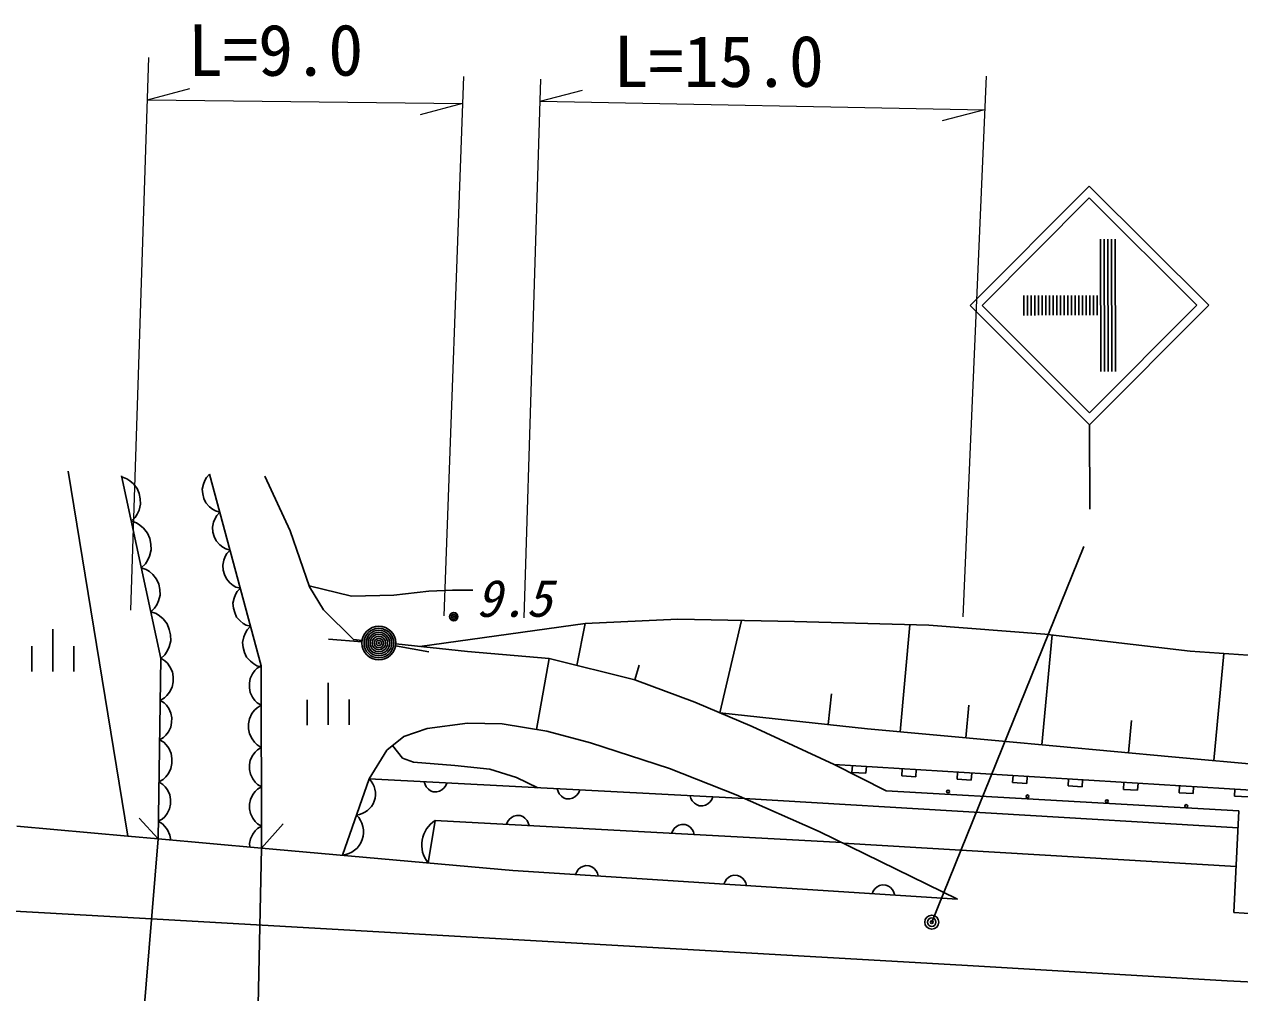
# Model space of a CAD drawing. Units: millimetres, scale not verified. Extents: x 40000 to 680000, y 20000 to 380000.
# Drawn here: x 335394 to 378601, y 306129 to 340547 of the extents above; entities that cross this region are included whole.
import ezdxf
from ezdxf.enums import TextEntityAlignment as Align

# ---------------------------------------------------------------- set-up
doc = ezdxf.new("R2010")
doc.units = ezdxf.units.MM
doc.header["$LTSCALE"] = 1000
for name, color, linetype, lineweight in [('M-BGD', 7, 'Continuous', 25), ('M-STR-HTXT', 7, 'Continuous', 13), ('M-STR-STR1', 1, 'Continuous', 25), ('M-STR-STRC', 7, 'Continuous', 25)]:
    doc.layers.add(name, color=color, linetype=linetype, lineweight=lineweight)
doc.styles.add('ＭＳ ゴシック', font='')
doc.styles.get('ＭＳ ゴシック').set_extended_font_data('MS Gothic')

msp = doc.modelspace()

# ---------------------------------------------------------------- linework, layer by layer
at = {"layer": 'M-BGD'}
for p, q in [((336958, 324661), (339077, 311692)), ((340247, 318005), (338852, 324495)), ((341983, 324558), (341870, 324441)), ((343816, 317747), (341983, 324558)), ((343943, 324485), (344851, 322541)), ((339037, 324397), (338860, 324458)), ((339151, 324324), (339037, 324397)), ((339272, 324219), (339151, 324324)), ((339406, 324051), (339272, 324219)), ((339478, 323870), (339406, 324051)), ((341759, 324208), (341721, 324024)), ((341811, 324338), (341759, 324208)), ((341870, 324441), (341811, 324338)), ((339518, 323683), (339478, 323870)), ((339527, 323488), (339518, 323683)), ((341721, 324024), (341738, 323854)), ((341738, 323854), (341782, 323692)), ((341782, 323692), (341852, 323537)), ((339406, 323135), (339473, 323280)), ((339473, 323280), (339527, 323488)), ((341852, 323537), (341977, 323397)), ((341977, 323397), (342087, 323310)), ((342087, 323310), (342190, 323251)), ((342190, 323251), (342347, 323206)), ((342347, 323206), (342234, 323089)), ((339196, 322893), (339333, 323021)), ((339384, 322829), (339196, 322893)), ((339333, 323021), (339406, 323135)), ((339505, 322751), (339384, 322829)), ((342122, 322856), (342085, 322672)), ((342175, 322986), (342122, 322856)), ((342234, 323089), (342175, 322986)), ((339634, 322640), (339505, 322751)), ((339776, 322462), (339634, 322640)), ((339852, 322269), (339776, 322462)), ((342085, 322672), (342102, 322502)), ((342102, 322502), (342145, 322340)), ((342145, 322340), (342216, 322185)), ((344851, 322541), (345533, 320552)), ((339895, 322070), (339852, 322269)), ((339905, 321863), (339895, 322070)), ((342216, 322185), (342341, 322045)), ((342341, 322045), (342451, 321958)), ((342451, 321958), (342554, 321899)), ((342554, 321899), (342711, 321854)), ((339698, 321367), (339777, 321488)), ((339777, 321488), (339848, 321642)), ((339848, 321642), (339905, 321863)), ((342486, 321504), (342449, 321320)), ((342538, 321634), (342486, 321504)), ((342598, 321737), (342538, 321634)), ((342711, 321854), (342598, 321737)), ((339554, 321231), (339698, 321367)), ((339730, 321171), (339554, 321231)), ((339844, 321097), (339730, 321171)), ((339965, 320992), (339844, 321097)), ((342449, 321320), (342465, 321150)), ((342465, 321150), (342509, 320988)), ((340099, 320825), (339965, 320992)), ((340171, 320644), (340099, 320825)), ((340211, 320456), (340171, 320644)), ((342509, 320988), (342580, 320833)), ((342580, 320833), (342704, 320693)), ((342704, 320693), (342815, 320606)), ((342815, 320606), (342918, 320547)), ((340167, 320054), (340220, 320262)), ((340220, 320262), (340211, 320456)), ((342902, 320282), (342850, 320152)), ((342961, 320385), (342902, 320282)), ((342918, 320547), (343075, 320502)), ((343075, 320502), (342961, 320385)), ((345519, 320591), (347022, 320226)), ((345533, 320552), (346031, 319739)), ((347022, 320226), (348527, 320257)), ((348527, 320257), (349772, 320403)), ((349772, 320403), (350611, 320434)), ((350611, 320434), (351335, 320435)), ((339890, 319667), (340026, 319794)), ((340026, 319794), (340100, 319909)), ((340100, 319909), (340167, 320054)), ((342850, 320152), (342812, 319968)), ((342812, 319968), (342829, 319798)), ((342829, 319798), (342873, 319636)), ((346031, 319739), (347094, 318679)), ((340077, 319603), (339890, 319667)), ((340198, 319525), (340077, 319603)), ((340327, 319413), (340198, 319525)), ((340469, 319235), (340327, 319413)), ((342873, 319636), (342943, 319481)), ((342943, 319481), (343068, 319341)), ((343068, 319341), (343178, 319254)), ((355332, 319254), (358632, 319404)), ((358632, 319404), (362771, 319323)), ((360119, 316078), (360895, 319360)), ((362771, 319323), (367551, 319191)), ((336407, 319047), (336410, 317547)), ((340545, 319043), (340469, 319235)), ((340588, 318843), (340545, 319043)), ((343178, 319254), (343281, 319195)), ((343253, 318914), (343198, 318775)), ((343317, 319024), (343253, 318914)), ((343281, 319195), (343438, 319150)), ((343438, 319150), (343317, 319024)), ((349453, 318432), (355332, 319254)), ((355032, 317761), (355332, 319254)), ((366532, 315404), (366880, 319209)), ((367551, 319191), (371677, 318871)), ((371677, 318871), (376842, 318273)), ((335658, 318446), (335660, 317546)), ((337158, 318448), (337160, 317548)), ((340541, 318416), (340598, 318637)), ((340598, 318637), (340588, 318843)), ((343198, 318775), (343157, 318578)), ((343157, 318578), (343175, 318396)), ((347401, 318601), (346204, 318691)), ((347406, 318647), (347094, 318679)), ((348590, 318452), (349772, 318246)), ((351154, 318254), (348598, 318522)), ((371572, 314941), (371933, 318842)), ((340150, 311596), (340247, 318005)), ((340247, 318005), (340391, 318140)), ((340396, 317927), (340247, 318019)), ((340391, 318140), (340470, 318262)), ((340470, 318262), (340541, 318416)), ((343175, 318396), (343222, 318222)), ((343222, 318222), (343298, 318056)), ((343298, 318056), (343431, 317906)), ((354049, 318005), (351154, 318254)), ((354049, 318005), (353602, 315488)), ((357099, 317247), (354049, 318005)), ((376842, 318273), (381257, 317954)), ((377687, 314377), (378033, 318187)), ((340484, 317835), (340396, 317927)), ((340572, 317714), (340484, 317835)), ((340660, 317533), (340572, 317714)), ((343431, 317906), (343549, 317813)), ((343592, 317579), (343508, 317467)), ((343549, 317813), (343660, 317750)), ((343676, 317663), (343592, 317579)), ((343660, 317750), (343828, 317702)), ((343816, 317747), (343676, 317663)), ((343826, 311270), (343816, 317747)), ((357099, 317247), (357247, 317765)), ((340651, 316993), (340684, 317172)), ((340687, 317352), (340660, 317533)), ((340684, 317172), (340687, 317352)), ((343424, 317299), (343397, 317131)), ((343508, 317467), (343424, 317299)), ((346194, 317144), (346196, 315644)), ((359226, 316457), (357099, 317247)), ((340467, 316696), (340559, 316814)), ((340559, 316814), (340651, 316993)), ((343397, 317131), (343397, 316963)), ((343397, 316963), (343425, 316795)), ((343425, 316795), (343509, 316627)), ((363967, 315662), (364084, 316747)), ((340224, 316519), (340376, 316607)), ((340363, 316433), (340224, 316519)), ((340446, 316348), (340363, 316433)), ((340376, 316607), (340467, 316696)), ((340528, 316235), (340446, 316348)), ((343509, 316627), (343594, 316515)), ((343594, 316515), (343678, 316431)), ((343818, 316347), (343668, 316257)), ((343678, 316431), (343818, 316347)), ((345445, 316542), (345446, 315642)), ((346945, 316545), (346946, 315645)), ((361265, 315592), (359226, 316457)), ((368867, 315190), (368973, 316351)), ((340609, 316065), (340528, 316235)), ((340635, 315897), (340609, 316065)), ((340632, 315729), (340635, 315897)), ((343399, 315867), (343369, 315687)), ((343488, 316047), (343399, 315867)), ((343578, 316167), (343488, 316047)), ((343668, 316257), (343578, 316167)), ((360119, 316078), (365365, 315510)), ((340515, 315395), (340602, 315561)), ((340602, 315561), (340632, 315729)), ((343369, 315687), (343369, 315507)), ((343369, 315507), (343399, 315327)), ((348881, 315236), (349715, 315515)), ((349715, 315515), (351150, 315703)), ((351150, 315703), (352378, 315682)), ((352378, 315682), (353976, 315429)), ((353976, 315429), (355528, 315015)), ((364188, 314234), (361265, 315592)), ((365365, 315510), (370034, 315083)), ((374648, 314656), (374755, 315805)), ((340203, 315119), (340344, 315201)), ((340352, 315027), (340203, 315119)), ((340344, 315201), (340430, 315284)), ((340440, 314936), (340352, 315027)), ((340430, 315284), (340515, 315395)), ((343399, 315327), (343490, 315147)), ((343490, 315147), (343580, 315027)), ((343580, 315027), (343670, 314937)), ((348280, 314749), (348881, 315236)), ((370034, 315083), (376186, 314514)), ((340528, 314814), (340440, 314936)), ((340616, 314633), (340528, 314814)), ((340643, 314453), (340616, 314633)), ((343513, 314567), (343429, 314399)), ((343596, 314679), (343513, 314567)), ((343680, 314763), (343596, 314679)), ((343670, 314937), (343820, 314847)), ((343820, 314847), (343680, 314763)), ((347651, 313725), (348280, 314749)), ((348486, 314916), (348841, 314461)), ((340608, 314093), (340640, 314273)), ((340640, 314273), (340643, 314453)), ((343429, 314399), (343401, 314231)), ((343401, 314231), (343401, 314063)), ((348841, 314461), (349235, 314323)), ((349235, 314323), (350695, 314209)), ((350695, 314209), (351945, 314072)), ((379665, 313290), (364188, 314234)), ((364188, 314234), (366036, 313304)), ((364831, 314207), (364815, 313957)), ((365315, 313927), (365330, 314176)), ((376186, 314514), (382188, 313968)), ((340180, 313620), (340332, 313707)), ((340332, 313707), (340423, 313796)), ((340423, 313796), (340515, 313915)), ((340515, 313915), (340608, 314093)), ((343401, 314063), (343430, 313895)), ((343430, 313895), (343514, 313727)), ((343514, 313727), (343598, 313615)), ((346703, 311014), (347651, 313725)), ((361003, 313028), (347651, 313725)), ((351945, 314072), (352895, 313773)), ((352895, 313773), (353654, 313412)), ((364815, 313957), (365315, 313927)), ((366602, 314086), (366587, 313837)), ((366587, 313837), (367086, 313806)), ((367086, 313806), (367101, 314056)), ((368573, 313966), (368558, 313717)), ((368558, 313717), (369057, 313686)), ((369057, 313686), (369073, 313936)), ((370545, 313846), (370530, 313597)), ((371029, 313566), (371044, 313816)), ((372516, 313726), (372501, 313476)), ((373000, 313446), (373015, 313696)), ((340319, 313533), (340180, 313620)), ((340402, 313448), (340319, 313533)), ((340484, 313335), (340402, 313448)), ((340565, 313166), (340484, 313335)), ((343599, 313279), (343515, 313167)), ((343598, 313615), (343682, 313531)), ((343682, 313363), (343599, 313279)), ((343682, 313531), (343822, 313447)), ((343822, 313447), (343682, 313363)), ((349615, 313623), (349642, 313525)), ((349642, 313525), (349686, 313443)), ((349686, 313443), (349761, 313359)), ((349761, 313359), (349839, 313307)), ((349839, 313307), (349933, 313270)), ((349933, 313270), (350061, 313263)), ((350061, 313263), (350158, 313290)), ((350158, 313290), (350241, 313334)), ((350241, 313334), (350325, 313409)), ((350325, 313409), (350377, 313487)), ((350377, 313487), (350414, 313581)), ((354342, 313376), (354369, 313278)), ((354369, 313278), (354412, 313196)), ((355104, 313240), (355141, 313334)), ((366036, 313304), (378574, 312593)), ((370530, 313597), (371029, 313566)), ((372501, 313476), (373000, 313446)), ((374487, 313606), (374472, 313356)), ((374472, 313356), (374971, 313326)), ((374971, 313326), (374987, 313575)), ((376459, 313486), (376444, 313236)), ((376943, 313206), (376958, 313455)), ((378430, 313365), (378415, 313116)), ((340558, 312662), (340588, 312829)), ((340591, 312997), (340565, 313166)), ((340588, 312829), (340591, 312997)), ((343431, 312999), (343403, 312831)), ((343403, 312831), (343404, 312663)), ((343515, 313167), (343431, 312999)), ((354412, 313196), (354488, 313112)), ((354488, 313112), (354565, 313060)), ((354565, 313060), (354660, 313023)), ((354660, 313023), (354787, 313016)), ((354787, 313016), (354885, 313043)), ((354885, 313043), (354967, 313087)), ((354967, 313087), (355051, 313163)), ((355051, 313163), (355104, 313240)), ((359068, 313129), (359095, 313032)), ((359095, 313032), (359139, 312949)), ((359139, 312949), (359215, 312865)), ((359215, 312865), (359292, 312813)), ((359612, 312796), (359694, 312840)), ((359694, 312840), (359778, 312916)), ((359778, 312916), (359830, 312993)), ((359830, 312993), (359867, 313087)), ((378544, 311983), (360987, 313036)), ((376444, 313236), (376943, 313206)), ((378415, 313116), (378914, 313086)), ((340300, 312302), (340386, 312384)), ((340386, 312384), (340471, 312495)), ((340471, 312495), (340558, 312662)), ((343404, 312663), (343432, 312495)), ((343432, 312495), (343516, 312327)), ((352796, 312404), (352714, 312360)), ((352894, 312430), (352796, 312404)), ((353021, 312423), (352894, 312430)), ((353116, 312386), (353021, 312423)), ((353193, 312334), (353116, 312386)), ((359292, 312813), (359386, 312776)), ((359386, 312776), (359514, 312769)), ((359514, 312769), (359612, 312796)), ((378574, 312593), (378398, 308974)), ((335131, 312042), (339077, 311692)), ((340159, 312220), (340300, 312302)), ((340308, 312127), (340159, 312220)), ((340396, 312036), (340308, 312127)), ((340485, 311915), (340396, 312036)), ((343516, 312327), (343600, 312215)), ((343600, 312215), (343684, 312131)), ((343685, 311963), (343601, 311879)), ((343684, 312131), (343824, 312047)), ((343824, 312047), (343685, 311963)), ((349752, 310743), (350006, 312251)), ((350006, 312251), (364455, 311463)), ((352577, 312207), (352540, 312113)), ((352629, 312284), (352577, 312207)), ((352714, 312360), (352629, 312284)), ((353268, 312250), (353193, 312334)), ((353312, 312167), (353268, 312250)), ((353339, 312069), (353312, 312167)), ((358496, 311964), (358444, 311887)), ((358581, 312040), (358496, 311964)), ((358663, 312083), (358581, 312040)), ((358761, 312110), (358663, 312083)), ((358889, 312103), (358761, 312110)), ((358983, 312066), (358889, 312103)), ((359060, 312014), (358983, 312066)), ((359135, 311930), (359060, 312014)), ((339077, 311692), (340150, 311596)), ((340572, 311733), (340485, 311915)), ((340599, 311553), (340572, 311733)), ((343433, 311599), (343405, 311431)), ((343517, 311767), (343433, 311599)), ((343601, 311879), (343517, 311767)), ((358444, 311887), (358407, 311793)), ((359179, 311847), (359135, 311930)), ((359206, 311749), (359179, 311847)), ((343405, 311431), (343406, 311307)), ((343826, 311270), (352758, 310476)), ((364488, 311447), (378478, 310612)), ((368573, 309451), (352758, 310476)), ((355033, 310425), (354995, 310331)), ((355086, 310502), (355033, 310425)), ((355171, 310576), (355086, 310502)), ((355254, 310619), (355171, 310576)), ((355352, 310645), (355254, 310619)), ((355480, 310637), (355352, 310645)), ((355573, 310598), (355480, 310637)), ((355650, 310545), (355573, 310598)), ((355725, 310460), (355650, 310545)), ((355767, 310377), (355725, 310460)), ((355793, 310280), (355767, 310377)), ((360443, 310235), (360358, 310160)), ((360526, 310277), (360443, 310235)), ((360623, 310303), (360526, 310277)), ((360751, 310295), (360623, 310303)), ((360845, 310257), (360751, 310295)), ((360922, 310204), (360845, 310257)), ((360305, 310083), (360266, 309990)), ((360358, 310160), (360305, 310083)), ((360996, 310119), (360922, 310204)), ((361039, 310036), (360996, 310119)), ((361065, 309938), (361039, 310036)), ((365629, 309818), (365576, 309742)), ((365714, 309893), (365629, 309818)), ((365797, 309936), (365714, 309893)), ((365895, 309961), (365797, 309936)), ((366023, 309953), (365895, 309961)), ((366117, 309915), (366023, 309953)), ((366193, 309862), (366117, 309915)), ((366268, 309777), (366193, 309862)), ((328575, 309401), (339914, 308752)), ((365576, 309742), (365538, 309648)), ((366311, 309694), (366268, 309777)), ((366336, 309596), (366311, 309694)), ((378398, 308974), (379491, 308911)), ((368926, 307095), (378156, 306555))]:
    msp.add_line(p, q, dxfattribs=at)
msp.add_lwpolyline([(355528, 315015), (358334, 314099), (360700, 313162), (363652, 311856), (368573, 309451)], dxfattribs=at)
for centre, radius in [((350661, 319493), 150), ((350661, 319493), 90), ((350661, 319493), 30), ((347999, 318556), 600), ((347999, 318556), 528), ((347999, 318556), 456), ((347999, 318556), 384), ((347999, 318556), 312), ((347999, 318556), 240), ((347999, 318556), 168), ((347999, 318556), 96), ((347999, 318556), 24), ((368232, 313279), 50), ((371056, 313106), 50), ((373879, 312934), 50), ((376702, 312762), 50), ((367654, 308636), 250), ((367654, 308636), 150), ((367654, 308636), 50)]:
    msp.add_circle(centre, radius, dxfattribs=at)
for centre, radius, start, end in [((347128, 313189), 750, 275.7304, 45.7156), ((346618, 311846), 836, 275.8267, 45.6193), ((350535, 311387), 1014, 121.4971, 219.4224)]:
    msp.add_arc(centre, radius, start, end, dxfattribs=at)
at = {"layer": 'M-STR-HTXT'}
for p, q in [((339178, 319719), (339826, 339368)), ((351008, 338697), (350304, 319524)), ((353162, 319456), (353754, 338592)), ((369585, 338707), (368755, 319482)), ((339776, 337861), (341281, 338264)), ((353730, 337811), (355237, 338202)), ((339776, 337861), (350973, 337729)), ((350973, 337729), (349468, 337327)), ((353730, 337811), (369534, 337511)), ((369534, 337511), (368026, 337119))]:
    msp.add_line(p, q, dxfattribs=at)
at = {"layer": 'M-STR-STR1'}
for p, q in [((339472, 312331), (340150, 311596)), ((343826, 311270), (344598, 312126)), ((340150, 311596), (339307, 301433)), ((340150, 311596), (343826, 311270)), ((343605, 301044), (343826, 311270))]:
    msp.add_line(p, q, dxfattribs=at)
at = {"layer": 'M-STR-STRC'}
for p, q in [((373253, 334799), (369017, 330550)), ((377502, 330563), (373253, 334799)), ((369441, 330550), (373253, 334375)), ((373253, 334375), (377078, 330562)), ((373656, 332907), (373663, 328207)), ((373786, 332907), (373793, 328207)), ((373916, 332907), (373923, 328207)), ((374046, 332907), (374053, 328207)), ((374176, 332908), (374183, 328208)), ((369017, 330550), (373266, 326314)), ((373265, 326738), (369441, 330550)), ((370929, 330903), (370930, 330203)), ((371059, 330903), (371060, 330203)), ((371189, 330903), (371190, 330203)), ((371319, 330903), (371320, 330203)), ((371449, 330904), (371450, 330204)), ((371579, 330904), (371580, 330204)), ((371709, 330904), (371710, 330204)), ((371839, 330904), (371840, 330204)), ((371969, 330904), (371970, 330204)), ((372099, 330905), (372100, 330205)), ((372229, 330905), (372230, 330205)), ((372359, 330905), (372360, 330205)), ((372489, 330905), (372490, 330205)), ((372619, 330905), (372620, 330205)), ((372749, 330905), (372750, 330205)), ((372879, 330906), (372880, 330206)), ((373009, 330906), (373010, 330206)), ((373139, 330906), (373140, 330206)), ((377078, 330562), (373265, 326738)), ((373266, 326314), (377502, 330563)), ((373269, 330906), (373270, 330206)), ((373399, 330906), (373400, 330206)), ((373529, 330907), (373530, 330207)), ((373270, 323314), (373266, 326314)), ((367654, 308636), (373062, 321988)), ((339914, 308752), (368926, 307095)), ((378156, 306555), (420852, 304169))]:
    msp.add_line(p, q, dxfattribs=at)
for radius in [250, 150, 50]:
    msp.add_circle((367654, 308636), radius, dxfattribs=at)

# ---------------------------------------------------------------- texts
at = {"layer": 'M-BGD', "style": 'ＭＳ ゴシック', "oblique": 15}
msp.add_text('9.5', height=1320, rotation=0.088, dxfattribs=at).set_placement((351446, 319089), align=Align.BOTTOM_LEFT)
at = {"layer": 'M-STR-HTXT', "style": 'ＭＳ ゴシック'}
for s, p in [('L=9.0', (341213, 338163)), ('L=15.0', (356342, 337763))]:
    msp.add_text(s, height=1833, rotation=0.088, dxfattribs=at).set_placement(p, align=Align.BOTTOM_LEFT)

doc.saveas('drawing.dxf')
